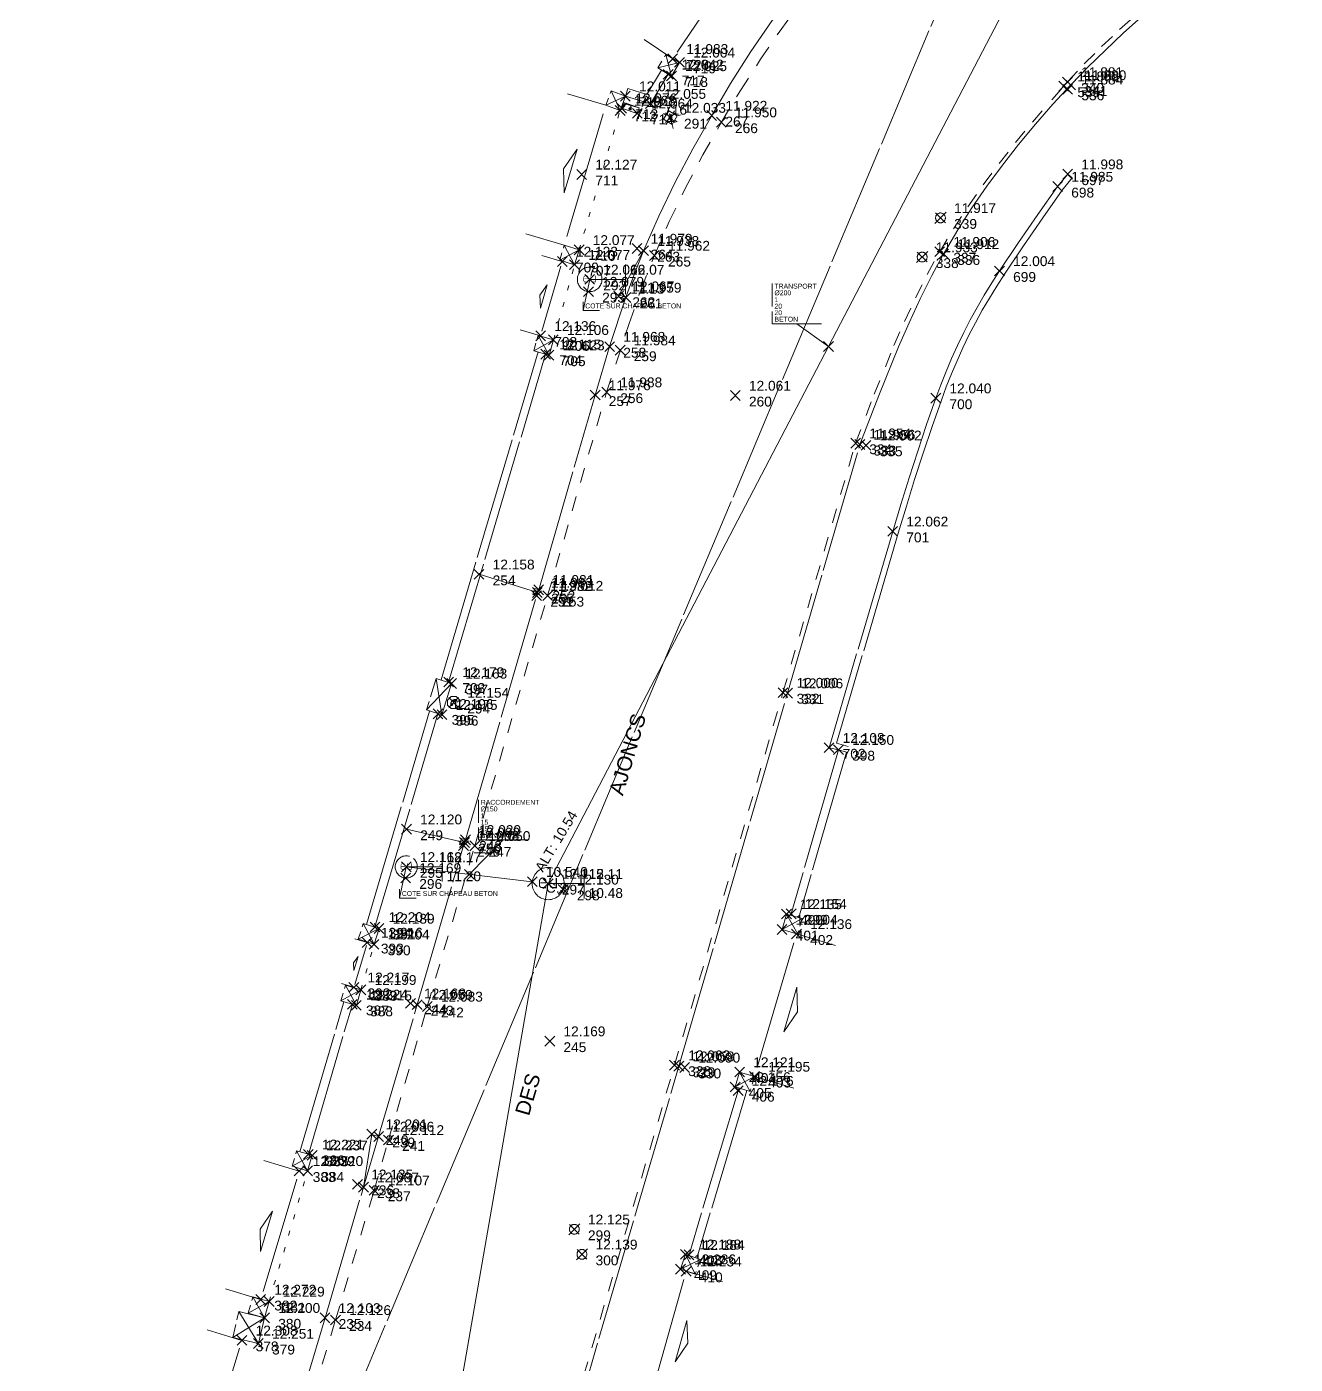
# Model space of a CAD drawing. Header units: metres. Extents: x 1224602 to 1224842, y 7187490 to 7187733.
# Drawn here: x 1224634.28 to 1224660.12, y 7187560.53 to 7187587.78 of the extents above; entities that cross this region are included whole.
import ezdxf
from ezdxf.enums import TextEntityAlignment as Align

# ---------------------------------------------------------------- set-up
doc = ezdxf.new("R2010")
doc.units = ezdxf.units.M
doc.header["$PDMODE"] = 3
doc.header["$PDSIZE"] = 0.1
for name, pattern in [('LL_0822', [2.5, 2.5, 0]), ('LL_0824', [0.35, 0.1, -0.25]), ('LL_0829', [0.6, 0.3, -0.3]), ('SL_1146', [2.5, 2.5, 0]), ('Socle_Continu', [2.5, 2.5, 0]), ('YL_2901', [2.5, 2.5, 0])]:
    doc.linetypes.add(name, pattern=pattern)
for name, color, linetype, lineweight in [('CLOTU_SCS', 212, 'Socle_Continu', 13), ('EAUPO_SCS', 140, 'Socle_Continu', 13), ('ELECT_SCS', 1, 'Socle_Continu', 13), ('GAZFL_SCS', 40, 'Socle_Continu', 13), ('HABIL_SCI', 7, 'Socle_Continu', 13), ('SIGTA_SCI', 7, 'Socle_Continu', 13), ('SIGTM_SCI', 1, 'Socle_Continu', 13), ('SIGTO_SCI', 255, 'Socle_Continu', 13), ('TELEC_SCS', 3, 'Socle_Continu', 13), ('VOIRI_SCS', 7, 'Socle_Continu', 13)]:
    doc.layers.add(name, color=color, linetype=linetype, lineweight=lineweight)
for name, color, linetype, lineweight, true_color in [('EAUPL_SCS', 5, 'Socle_Continu', 13, 0x0000ff), ('EAUUS_PSI', 7, 'Socle_Continu', 13, 0x7f3f00), ('EAUUS_SCI', 7, 'Socle_Continu', 13, 0x7f3f00), ('EAUUS_SCS', 7, 'Socle_Continu', 13, 0x7f3f00), ('EAUUS_SCT', 7, 'Socle_Continu', 13, 0x7f3f00), ('SIGTS_PSS', 7, 'Socle_Continu', 13, 0x9966cc)]:
    doc.layers.add(name, color=color, linetype=linetype, lineweight=lineweight, true_color=true_color)
doc.styles.add('Reseaux', font='arial.ttf')
doc.styles.get("Standard").update_dxf_attribs({"font": 'arial.ttf'})
doc.styles.add('Style_2', font='WINGDNG3.TTF')
doc.linetypes.add('BL_0068', pattern='A,0.508,-0.254,["}",Style_2,S=0.254,R=0,X=-0.2,Y=-0.12],0.254', length=1.016)
doc.linetypes.add('CL_0181', pattern='A,3,-0.15,0.4,-0.381,["eu",Standard,S=0.254,R=0,X=-0.2,Y=-0.1],-0.381,0.4,-0.15', length=4.862)

# ---------------------------------------------------------------- blocks, each defined once
blk = doc.blocks.new('YP_1521')
at = {"layer": 'SIGTO_SCI', "color": 7, "linetype": 'Socle_Continu'}
blk.add_point((0, 0), dxfattribs=at)
at = {"layer": 'SIGTA_SCI', "linetype": 'Socle_Continu'}
blk.add_attdef('ALT', (0.278, 0.099), '', height=0.2, dxfattribs=at)
at = {"layer": 'SIGTA_SCI', "linetype": 'Socle_Continu', "flags": 9}
blk.add_attdef('CALQUE_ALT', (1.69, -1.18), '', height=0.2, dxfattribs=at)
at = {"layer": 'SIGTM_SCI', "linetype": 'Socle_Continu'}
blk.add_attdef('MAT', (0.278, -0.223), '', height=0.2, dxfattribs=at)
at = {"layer": 'SIGTM_SCI', "linetype": 'Socle_Continu', "flags": 9}
blk.add_attdef('CALQUE_MAT', (1.69, -1.501), '', height=0.2, dxfattribs=at)
at = {"layer": 'SIGTO_SCI', "linetype": 'Socle_Continu', "flags": 9}
for tag, p in [('ID', (1.69, 0.105)), ('NATURE', (1.69, -0.216)), ('FAMILLE', (1.69, -0.538)), ('CALQUE', (1.69, -0.859)), ('PCRS', (1.69, -1.823))]:
    blk.add_attdef(tag, p, '', height=0.2, dxfattribs=at)
blk = doc.blocks.new('LP_0842')
at = {"layer": 'VOIRI_SCS', "linetype": 'Socle_Continu', "flags": 128}
blk.add_lwpolyline([(1, 0), (1, 0.5), (0, 0)], dxfattribs=at)
at = {"layer": 'VOIRI_SCS', "linetype": 'Socle_Continu', "flags": 9}
for tag, p in [('ID', (1.488, 0.614)), ('NATURE', (1.488, 0.292)), ('FAMILLE', (1.488, -0.029)), ('CALQUE', (1.488, -0.35)), ('PCRS', (1.488, -0.672))]:
    blk.add_attdef(tag, p, '', height=0.2, dxfattribs=at)
blk = doc.blocks.new('BP_0091')
at = {"layer": 'EAUPL_SCS', "linetype": 'Socle_Continu'}
h = blk.add_hatch(color=256, dxfattribs=at)
h.dxf.hatch_style = 1
h.paths.add_polyline_path([(0.09, 0), (0.91, 0, 0.388383)])
blk.add_line((0.91, 0), (0.09, 0), dxfattribs=at)
at = {"layer": 'EAUPL_SCS', "linetype": 'Socle_Continu', "flags": 128}
blk.add_lwpolyline([(0, 0), (0, 0.5), (1, 0.5), (1, 0)], close=True, dxfattribs=at)
at = {"layer": 'EAUPL_SCS', "linetype": 'Socle_Continu'}
blk.add_arc((0.5, -0.44), 0.602, 47.5494, 132.4506, dxfattribs=at)
at = {"layer": 'EAUPL_SCS', "linetype": 'Socle_Continu', "flags": 9}
for tag, p in [('CALQUE', (1.45, -0.06)), ('ID', (1.45, 0.91)), ('NATURE', (1.45, 0.59)), ('FAMILLE', (1.45, 0.27)), ('PCRS', (1.45, -0.38))]:
    blk.add_attdef(tag, p, '', height=0.2, dxfattribs=at)
blk = doc.blocks.new('LP_0841')
at = {"layer": 'VOIRI_SCS', "linetype": 'Socle_Continu', "flags": 128}
blk.add_lwpolyline([(0, 0), (0, 0.5), (1, 0)], dxfattribs=at)
at = {"layer": 'VOIRI_SCS', "linetype": 'Socle_Continu', "flags": 9}
for tag, p in [('ID', (1.428, 0.548)), ('NATURE', (1.428, 0.227)), ('FAMILLE', (1.428, -0.095)), ('CALQUE', (1.428, -0.416)), ('PCRS', (1.428, -0.737))]:
    blk.add_attdef(tag, p, '', height=0.2, dxfattribs=at)
blk = doc.blocks.new('FP_0402')
at = {"layer": 'ELECT_SCS', "color": 193, "linetype": 'Socle_Continu'}
for p, q in [((-0.325, 0.325), (-0.203, 0.203)), ((0, 0.203), (0, 0.325)), ((0.203, 0.203), (0.325, 0.325)), ((-0.203, 0), (-0.325, 0)), ((-0.203, -0.203), (-0.325, -0.325)), ((0, -0.203), (0, -0.325)), ((0.203, 0), (0.325, 0)), ((0.325, -0.325), (0.203, -0.203))]:
    blk.add_line(p, q, dxfattribs=at)
at = {"layer": 'ELECT_SCS', "color": 193, "linetype": 'Socle_Continu', "flags": 128}
blk.add_lwpolyline([(0.203, 0.203), (-0.203, 0.203), (-0.203, -0.203), (0.203, -0.203)], close=True, dxfattribs=at)
at = {"layer": 'ELECT_SCS', "linetype": 'Socle_Continu', "flags": 128}
blk.add_lwpolyline([(-0.119, -0.115), (-0.014, 0.066), (0.015, 0.019), (0.115, 0.117), (0.012, -0.071), (-0.016, -0.017), (-0.119, -0.115)], dxfattribs=at)
at = {"layer": 'ELECT_SCS', "linetype": 'Socle_Continu', "flags": 9}
for tag, p in [('ID', (0.819, 0.562)), ('NATURE', (0.819, 0.241)), ('FAMILLE', (0.819, -0.081)), ('CALQUE', (0.819, -0.402)), ('PCRS', (0.819, -0.723))]:
    blk.add_attdef(tag, p, '', height=0.2, dxfattribs=at)
blk = doc.blocks.new('CP_0162')
at = {"layer": 'EAUUS_SCS', "linetype": 'Socle_Continu', "const_width": 0.025, "flags": 128}
for points in [[(-0.063, -0.111), (-0.174, -0.111, -0.405328), (-0.241, -0.045), (-0.241, 0.067, -0.999132), (-0.063, 0.067), (-0.063, 0.022), (-0.218, 0.022)], [(0.048, 0.155), (0.048, -0.034, 0.410802), (0.125, -0.111), (0.225, -0.111), (0.225, 0.155)]]:
    blk.add_lwpolyline(points, format="xyb", dxfattribs=at)
at = {"layer": 'EAUUS_SCS', "linetype": 'Socle_Continu'}
blk.add_circle((0, 0), 0.5, dxfattribs=at)
at = {"layer": 'EAUUS_SCS', "linetype": 'Socle_Continu', "flags": 9}
for tag, p in [('ID', (0.918, 0.522)), ('NATURE', (0.918, 0.2)), ('FAMILLE', (0.918, -0.121)), ('CALQUE', (0.918, -0.442)), ('PCRS', (0.918, -0.763))]:
    blk.add_attdef(tag, p, '', height=0.2, dxfattribs=at)
blk = doc.blocks.new('IP_0641')
at = {"layer": 'TELEC_SCS', "linetype": 'Socle_Continu'}
h = blk.add_hatch(color=256, dxfattribs=at)
edge = h.paths.add_edge_path()
edge.add_ellipse((0.09, 0.082), major_axis=(0.0254, 0.0254), ratio=1, start_angle=269.1533, end_angle=449.1533, ccw=False)
edge.add_ellipse((0.09, 0.082), major_axis=(0.0254, 0.0254), ratio=1, start_angle=89.1533, end_angle=269.1533, ccw=False)
h = blk.add_hatch(color=256, dxfattribs=at)
edge = h.paths.add_edge_path()
edge.add_ellipse((-0.074, -0.082), major_axis=(0.0254, 0.0254), ratio=1, start_angle=269.0978, end_angle=449.0978, ccw=False)
edge.add_ellipse((-0.074, -0.082), major_axis=(0.0254, 0.0254), ratio=1, start_angle=89.0978, end_angle=269.0978, ccw=False)
at = {"layer": 'TELEC_SCS', "linetype": 'Socle_Continu', "flags": 128}
blk.add_lwpolyline([(0.109, -0.25), (0.257, -0.102), (0.257, 0.102), (0.109, 0.25), (-0.094, 0.25), (-0.243, 0.102), (-0.243, -0.102), (-0.094, -0.25)], close=True, dxfattribs=at)
at = {"layer": 'TELEC_SCS', "linetype": 'Socle_Continu'}
for points in [[(0.09, 0.118, 0.04668), (0.058, 0.121, 0.098491), (-0.007, 0.108, 0.098491), (-0.063, 0.071, 0.098491), (-0.1, 0.015, 0.098491), (-0.113, -0.05, 0.04668), (-0.11, -0.082, 0.098491)], [(0.065, 0.108, 0.003694), (0.065, 0.107, 0.098491), (0.057, 0.096, 0.098491), (0.054, 0.082, 0.098491), (0.057, 0.068, 0.098491), (0.065, 0.057, 0.098491), (0.076, 0.049, 0.098491), (0.09, 0.046, 0.098491), (0.104, 0.049, 0.094763), (0.115, 0.056, 0.098491)], [(0.115, 0.056, 0.003694), (0.115, 0.057, 0.098491), (0.123, 0.068, 0.098491), (0.126, 0.082, 0.098491), (0.123, 0.096, 0.098491), (0.115, 0.107, 0.098491), (0.104, 0.115, 0.098491), (0.09, 0.118, 0.098491), (0.076, 0.115, 0.094763), (0.065, 0.108, 0.098491)], [(-0.099, -0.056, 0.003937), (-0.1, -0.057, 0.098491), (-0.107, -0.068, 0.098491), (-0.11, -0.082, 0.098491), (-0.107, -0.096, 0.098491), (-0.1, -0.107, 0.098491), (-0.088, -0.115, 0.098491), (-0.074, -0.118, 0.098491), (-0.06, -0.115, 0.094518), (-0.049, -0.108, 0.098491)], [(-0.049, -0.108, 0.003937), (-0.049, -0.107, 0.098491), (-0.041, -0.096, 0.098491), (-0.038, -0.082, 0.098491), (-0.041, -0.068, 0.098491), (-0.049, -0.057, 0.098491), (-0.06, -0.049, 0.098491), (-0.074, -0.046, 0.098491), (-0.088, -0.049, 0.094518), (-0.099, -0.056, 0.098491)]]:
    blk.add_lwpolyline(points, format="xyb", dxfattribs=at)
at = {"layer": 'TELEC_SCS', "linetype": 'Socle_Continu', "flags": 9}
for tag, p in [('ID', (0.795, 0.57)), ('NATURE', (0.795, 0.248)), ('FAMILLE', (0.795, -0.073)), ('CALQUE', (0.795, -0.394)), ('PCRS', (0.795, -0.715))]:
    blk.add_attdef(tag, p, '', height=0.2, dxfattribs=at)
blk = doc.blocks.new('CP_0161')
at = {"layer": 'EAUUS_SCS', "linetype": 'Socle_Continu', "const_width": 0.0333, "flags": 128}
for points in [[(-0.071, -0.125), (-0.195, -0.125, -0.405328), (-0.27, -0.05), (-0.27, 0.075, -0.999132), (-0.071, 0.075), (-0.071, 0.025), (-0.245, 0.025)], [(0.054, 0.175), (0.054, -0.038, 0.410802), (0.141, -0.125), (0.253, -0.125), (0.253, 0.175)]]:
    blk.add_lwpolyline(points, format="xyb", dxfattribs=at)
at = {"layer": 'EAUUS_SCS', "linetype": 'Socle_Continu'}
blk.add_circle((0, 0), 0.5, dxfattribs=at)
at = {"layer": 'EAUUS_SCS', "linetype": 'Socle_Continu', "flags": 9}
for tag, p in [('NATURE', (0.989, 0.255)), ('ID', (0.989, 0.577)), ('FAMILLE', (0.989, -0.066)), ('CALQUE', (0.989, -0.387)), ('TYPE', (0.989, -1.03)), ('PCRS', (0.989, -0.709))]:
    blk.add_attdef(tag, p, '', height=0.2, dxfattribs=at)
blk = doc.blocks.new('AP_0001')
at = {"layer": 'EAUPO_SCS', "linetype": 'Socle_Continu'}
blk.add_line((0.113, 0.113), (-0.113, -0.113), dxfattribs=at)
blk.add_circle((0, 0), 0.1, dxfattribs=at)
at = {"layer": 'EAUPO_SCS', "linetype": 'Socle_Continu', "flags": 9}
for tag, p in [('ID', (0.809, 0.507)), ('NATURE', (0.809, 0.186)), ('FAMILLE', (0.809, -0.135)), ('CALQUE', (0.809, -0.456)), ('PCRS', (0.809, -0.778))]:
    blk.add_attdef(tag, p, '', height=0.2, dxfattribs=at)
blk = doc.blocks.new('SP_1161')
at = {"layer": 'CLOTU_SCS', "linetype": 'Socle_Continu'}
for p, q in [((0, 0), (0, 0.2745)), ((1, 0.2745), (1, 0)), ((0.5, 0.1545), (0.3438, 0.103)), ((0.3438, 0.103), (0.6563, 0.103)), ((0.6563, 0.103), (0.5, 0.1545)), ((0.0625, 0), (0.9375, 0))]:
    blk.add_line(p, q, dxfattribs=at)
at = {"layer": 'CLOTU_SCS', "linetype": 'Socle_Continu', "flags": 9}
for tag, p in [('ID', (1.3598, 0.3853)), ('NATURE', (1.3598, 0.0641)), ('FAMILLE', (1.3598, -0.2572)), ('CALQUE', (1.3598, -0.5785)), ('PCRS', (1.3598, -0.8998))]:
    blk.add_attdef(tag, p, '', height=0.2, dxfattribs=at)
blk = doc.blocks.new('SP_1162')
at = {"layer": 'CLOTU_SCS', "linetype": 'Socle_Continu'}
for p, q in [((0, 0), (1, 1)), ((0, 1), (1, 0))]:
    blk.add_line(p, q, dxfattribs=at)
at = {"layer": 'CLOTU_SCS', "linetype": 'Socle_Continu', "flags": 128}
blk.add_lwpolyline([(1, 0), (0, 0), (0, 1), (1, 1)], close=True, dxfattribs=at)
at = {"layer": 'CLOTU_SCS', "linetype": 'Socle_Continu', "flags": 9}
for tag, p in [('ID', (1.089, 0.299)), ('NATURE', (1.089, -0.022)), ('FAMILLE', (1.089, -0.344)), ('CALQUE', (1.089, -0.665)), ('PCRS', (1.089, -0.986))]:
    blk.add_attdef(tag, p, '', height=0.2, dxfattribs=at)
blk = doc.blocks.new('JP_0703')
at = {"layer": 'GAZFL_SCS', "linetype": 'Socle_Continu'}
blk.add_hatch(color=256, dxfattribs=at).paths.add_polyline_path([(0, 0), (0, 0.359), (1, 0.359), (0.088, 0.3)])
h = blk.add_hatch(color=256, dxfattribs=at)
edge = h.paths.add_edge_path()
edge.add_line((0.505, 0.179), (0.471, 0.106))
edge.add_line((0.471, 0.106), (0.471, 0.096))
edge.add_ellipse((0.505, 0.099), major_axis=(-0.0336, 0), ratio=0.758629, start_angle=5.44598, end_angle=174.55402)
edge.add_line((0.538, 0.096), (0.538, 0.106))
edge.add_line((0.538, 0.106), (0.505, 0.179))
at = {"layer": 'GAZFL_SCS', "linetype": 'Socle_Continu', "flags": 128}
blk.add_lwpolyline([(0, 0.359), (0, 0), (1, 0), (1, 0.359)], close=True, dxfattribs=at)
at = {"layer": 'GAZFL_SCS', "linetype": 'Socle_Continu'}
blk.add_lwpolyline([(0, 0), (0, 0.359), (1, 0.359), (0.088, 0.3)], close=True, dxfattribs=at)
blk.add_lwpolyline([(0.578, 0.106), (0.578, 0.124), (0.505, 0.281), (0.432, 0.124), (0.432, 0.106, 0.066358), (0.436, 0.095, 0.1059), (0.452, 0.076, 0.086348), (0.476, 0.064, 0.076263), (0.505, 0.059, 0.076263), (0.534, 0.064, 0.086348), (0.557, 0.076, 0.1059), (0.574, 0.095, 0.066358)], format="xyb", close=True, dxfattribs=at)
at = {"layer": 'GAZFL_SCS', "linetype": 'Socle_Continu', "flags": 9}
for tag, p in [('ID', (1.013, 0.696)), ('NATURE', (1.013, 0.374)), ('FAMILLE', (1.013, 0.053)), ('CALQUE', (1.013, -0.268)), ('PCRS', (1.013, -0.589))]:
    blk.add_attdef(tag, p, '', height=0.2, dxfattribs=at)
blk = doc.blocks.new('ZP_1565')
at = {"layer": 'HABIL_SCI', "linetype": 'Socle_Continu'}
blk.add_attdef('TYPE', text='', height=0.3, dxfattribs=at).set_placement((0, 0), align=Align.MIDDLE_CENTER)
at = {"layer": 'HABIL_SCI', "linetype": 'Socle_Continu', "flags": 9}
for tag, p in [('ID', (0.547, -0.599)), ('NATURE', (0.547, -0.92)), ('FAMILLE', (0.547, -1.242)), ('CALQUE', (0.547, -1.563)), ('PCRS', (0.533, -1.833))]:
    blk.add_attdef(tag, p, '', height=0.2, dxfattribs=at)
blk = doc.blocks.new('*U61')
at = {"layer": 'EAUUS_SCI', "linetype": 'Socle_Continu'}
blk.add_line((-1.29, 0.924), (0, 0), dxfattribs=at)
at = {"layer": 'EAUUS_SCI', "linetype": 'Socle_Continu', "flags": 128}
blk.add_lwpolyline([(-0.29, 0.924), (-2.29, 0.924), (-2.29, 2.563)], dxfattribs=at)
at = {"layer": 'EAUUS_SCI', "linetype": 'Socle_Continu'}
blk.add_point((0, 0), dxfattribs=at)
for tag, p in [('TYPE', (-2.201, 2.358)), ('DIAM', (-2.201, 2.087)), ('NBR', (-2.201, 1.809)), ('LARG', (-2.201, 1.543)), ('HAUT', (-2.201, 1.277)), ('MATER', (-2.201, 1.012))]:
    blk.add_attdef(tag, p, '', height=0.2, dxfattribs=at)
at = {"layer": 'EAUUS_SCI', "linetype": 'Socle_Continu', "flags": 9}
for tag, p in [('NATURE', (2.47, 1.097)), ('ID', (2.47, 1.418)), ('CALQUE', (2.47, 0.454)), ('FAMILLE', (2.47, 0.776))]:
    blk.add_attdef(tag, p, '', height=0.2, dxfattribs=at)
blk = doc.blocks.new('*U58')
at = {"layer": 'EAUUS_PSI', "linetype": 'Socle_Continu'}
blk.add_line((0.733, 0), (0, 0), dxfattribs=at)
at = {"layer": 'EAUUS_PSI', "linetype": 'Socle_Continu', "flags": 128}
blk.add_lwpolyline([(0.733, -0.3), (0.733, 0.3)], dxfattribs=at)
at = {"layer": 'EAUUS_PSI', "linetype": 'Socle_Continu'}
blk.add_point((0, 0), dxfattribs=at)
at = {"layer": 'EAUUS_PSI', "linetype": 'Socle_Continu', "style": 'Reseaux', "flags": 9}
for tag, p in [('ID', (2.525, 0.541)), ('NATURE', (2.525, 0.22))]:
    blk.add_attdef(tag, p, '', height=0.2, dxfattribs=at)
at = {"layer": 'EAUUS_PSI', "linetype": 'Socle_Continu'}
for tag, p in [('TAMPON', (0.824, 0.196)), ('RADIER', (0.824, -0.192))]:
    blk.add_attdef(tag, text='', height=0.2, dxfattribs=at).set_placement(p, align=Align.MIDDLE_LEFT)
at = {"layer": 'EAUUS_PSI', "linetype": 'Socle_Continu', "flags": 9}
for tag, p in [('FAMILLE', (2.525, -0.101)), ('CALQUE', (2.525, -0.423))]:
    blk.add_attdef(tag, p, '', height=0.2, dxfattribs=at)
blk = doc.blocks.new('*U66')
at = {"layer": 'EAUUS_SCI', "linetype": 'Socle_Continu'}
blk.add_line((-0.271, -1.269), (0, 0), dxfattribs=at)
at = {"layer": 'EAUUS_SCI', "linetype": 'Socle_Continu', "flags": 128}
blk.add_lwpolyline([(0.402, -1.269), (-0.271, -1.269), (-0.271, -0.912)], dxfattribs=at)
at = {"layer": 'EAUUS_SCI', "linetype": 'Socle_Continu'}
blk.add_point((0, 0), dxfattribs=at)
at = {"layer": 'EAUUS_SCI', "linetype": 'Socle_Continu', "flags": 9}
for tag, p in [('NATURE', (1.967, -0.177)), ('ID', (1.967, 0.144)), ('FAMILLE', (1.967, -0.499)), ('CALQUE', (1.967, -0.82)), ('PCRS', (1.967, -1.141))]:
    blk.add_attdef(tag, p, '', height=0.2, dxfattribs=at)
at = {"layer": 'EAUUS_SCI', "linetype": 'Socle_Continu'}
blk.add_attdef('TXT', (-0.183, -1.182), '', height=0.2, dxfattribs=at)
blk = doc.blocks.new('CP_2101')
at = {"layer": 'EAUUS_PSI', "linetype": 'Socle_Continu'}
blk.add_line((0.733, 0), (0, 0), dxfattribs=at)
at = {"layer": 'EAUUS_PSI', "linetype": 'Socle_Continu', "flags": 128}
blk.add_lwpolyline([(0.733, -0.3), (0.733, 0.3)], dxfattribs=at)
at = {"layer": 'EAUUS_PSI', "linetype": 'Socle_Continu'}
blk.add_point((0, 0), dxfattribs=at)
at = {"layer": 'EAUUS_PSI', "linetype": 'Socle_Continu', "style": 'Reseaux', "flags": 9}
for tag, p in [('ID', (2.525, 0.541)), ('NATURE', (2.525, 0.22))]:
    blk.add_attdef(tag, p, '', height=0.2, dxfattribs=at)
at = {"layer": 'EAUUS_PSI', "linetype": 'Socle_Continu'}
for tag, p in [('TAMPON', (0.824, 0.196)), ('RADIER', (0.824, -0.192))]:
    blk.add_attdef(tag, text='', height=0.2, dxfattribs=at).set_placement(p, align=Align.MIDDLE_LEFT)
at = {"layer": 'EAUUS_PSI', "linetype": 'Socle_Continu', "flags": 9}
for tag, p in [('FAMILLE', (2.525, -0.101)), ('CALQUE', (2.525, -0.423))]:
    blk.add_attdef(tag, p, '', height=0.2, dxfattribs=at)
blk = doc.blocks.new('CP_0169')
at = {"layer": 'EAUUS_SCI', "linetype": 'Socle_Continu'}
blk.add_point((0, 0), dxfattribs=at)
at = {"layer": 'EAUUS_SCI', "linetype": 'Socle_Continu', "insert": (0.268, 0.01), "char_height": 0.2, "attachment_point": 4}
blk.add_mtext_dynamic_manual_height_columns('\\pxql;ALT:', width=0.46273, gutter_width=1, heights=[0], dxfattribs=at)
at = {"layer": 'EAUUS_SCI', "linetype": 'Socle_Continu', "style": 'Reseaux', "flags": 9}
for tag, p in [('ID', (2.066, 0.187)), ('NATURE', (2.066, -0.134))]:
    blk.add_attdef(tag, p, '', height=0.2, dxfattribs=at)
at = {"layer": 'EAUUS_SCI', "linetype": 'Socle_Continu'}
blk.add_attdef('ALT', text='', height=0.2, dxfattribs=at).set_placement((0.952, 0.01), align=Align.MIDDLE_LEFT)
at = {"layer": 'EAUUS_SCI', "linetype": 'Socle_Continu', "flags": 9}
for tag, p in [('FAMILLE', (2.066, -0.456)), ('CALQUE', (2.066, -0.777)), ('TYPE', (2.066, -1.098))]:
    blk.add_attdef(tag, p, '', height=0.2, dxfattribs=at)
blk = doc.blocks.new('*U67')
at = {"layer": 'EAUUS_SCI', "linetype": 'Socle_Continu'}
blk.add_line((1.38, 1.402), (0, 0), dxfattribs=at)
at = {"layer": 'EAUUS_SCI', "linetype": 'Socle_Continu', "flags": 128}
blk.add_lwpolyline([(2.38, 1.402), (0.38, 1.402), (0.38, 3.04)], dxfattribs=at)
at = {"layer": 'EAUUS_SCI', "linetype": 'Socle_Continu'}
blk.add_point((0, 0), dxfattribs=at)
for tag, p in [('TYPE', (0.468, 2.835)), ('DIAM', (0.468, 2.565)), ('NBR', (0.468, 2.286)), ('LARG', (0.468, 2.021)), ('HAUT', (0.468, 1.755)), ('MATER', (0.468, 1.489))]:
    blk.add_attdef(tag, p, '', height=0.2, dxfattribs=at)
at = {"layer": 'EAUUS_SCI', "linetype": 'Socle_Continu', "flags": 9}
for tag, p in [('NATURE', (2.47, 1.097)), ('ID', (2.47, 1.418)), ('CALQUE', (2.47, 0.454)), ('FAMILLE', (2.47, 0.776))]:
    blk.add_attdef(tag, p, '', height=0.2, dxfattribs=at)

msp = doc.modelspace()

# ---------------------------------------------------------------- linework, layer by layer
at = {"layer": 'CLOTU_SCS', "linetype": 'SL_1146'}
for points in [[(1224646.473, 7187586.367, 12.011), (1224646.519, 7187586.521, 12.019), (1224646.911, 7187586.402, 12.038), (1224647.209, 7187586.897, 12.001)], [(1224646.473, 7187586.367, 12.011), (1224646.984, 7187586.213, 12.055), (1224647.346, 7187586.816, 12.041)], [(1224655.484, 7187584.777, 11.998), (1224655.278, 7187584.525, 11.985), (1224654.877, 7187583.956, 11.991), (1224654.483, 7187583.383, 11.998), (1224654.094, 7187582.806, 12.004), (1224653.936, 7187582.562, 12.008), (1224653.784, 7187582.314, 12.011), (1224653.639, 7187582.063, 12.015), (1224653.499, 7187581.808, 12.018), (1224653.366, 7187581.55, 12.022), (1224653.239, 7187581.288, 12.026), (1224653.119, 7187581.024, 12.029), (1224653.005, 7187580.756, 12.033), (1224652.898, 7187580.486, 12.036), (1224652.797, 7187580.214, 12.04), (1224652.61, 7187579.675, 12.044), (1224652.428, 7187579.134, 12.049), (1224652.252, 7187578.592, 12.053), (1224652.082, 7187578.047, 12.058), (1224651.918, 7187577.501, 12.062), (1224650.621, 7187573.093, 12.108), (1224650.814, 7187573.053, 12.15)], [(1224655.484, 7187584.777, 11.998), (1224655.577, 7187584.701, 11.994), (1224655.373, 7187584.452, 11.995), (1224654.974, 7187583.885, 11.998), (1224654.581, 7187583.314, 12.001), (1224654.194, 7187582.739, 12.004), (1224654.038, 7187582.498, 12.008), (1224653.888, 7187582.253, 12.011), (1224653.743, 7187582.004, 12.015), (1224653.605, 7187581.752, 12.018), (1224653.473, 7187581.496, 12.021), (1224653.348, 7187581.237, 12.025), (1224653.229, 7187580.975, 12.028), (1224653.116, 7187580.711, 12.032), (1224653.01, 7187580.443, 12.035), (1224652.91, 7187580.174, 12.039), (1224652.723, 7187579.636, 12.044), (1224652.542, 7187579.097, 12.048), (1224652.366, 7187578.555, 12.053), (1224652.197, 7187578.012, 12.058), (1224652.033, 7187577.467, 12.063), (1224650.773, 7187573.184, 12.141), (1224651.011, 7187573.121, 12.146)], [(1224642.718, 7187574.477, 12.184), (1224644.694, 7187581.155, 12.134)], [(1224642.872, 7187574.432, 12.179), (1224644.847, 7187581.11, 12.115)], [(1224641.199, 7187569.494, 12.232), (1224642.481, 7187573.835, 12.197)], [(1224641.371, 7187569.443, 12.204), (1224642.653, 7187573.784, 12.196)], [(1224650.814, 7187573.053, 12.15), (1224649.85, 7187569.71, 12.154), (1224649.841, 7187569.682, 12.151)], [(1224650.978, 7187573.006, 12.146), (1224650.005, 7187569.636, 12.14)], [(1224650.978, 7187573.006, 12.146), (1224650.814, 7187573.053, 12.15)], [(1224639.842, 7187564.861, 12.269), (1224640.738, 7187567.915, 12.245)], [(1224640.014, 7187564.81, 12.221), (1224640.91, 7187567.864, 12.224)], [(1224648.784, 7187566.16, 12.172), (1224648.769, 7187566.107, 12.176), (1224647.769, 7187562.762, 12.184), (1224647.766, 7187562.751, 12.186)], [(1224648.947, 7187566.11, 12.19), (1224647.927, 7187562.695, 12.23)]]:
    msp.add_polyline3d(points, dxfattribs=at)
at = {"layer": 'EAUPL_SCS', "linetype": 'BL_0068'}
for points in [[(1224643.491, 7187576.626, 12.158), (1224644.68, 7187576.254, 11.983)], [(1224642.013, 7187571.433, 12.12), (1224643.195, 7187571.163, 12.002)]]:
    msp.add_polyline3d(points, dxfattribs=at)
at = {"layer": 'EAUUS_SCT', "linetype": 'CL_0181'}
for points in [[(1224644.9, 7187570.325, 10.48), (1224656.32, 7187592.21, 10.19)], [(1224642.008, 7187570.666, 11.2), (1224644.575, 7187570.363, 10.54)], [(1224637.395, 7187527.205, 10.94), (1224644.9, 7187570.325, 10.48)]]:
    msp.add_polyline3d(points, dxfattribs=at)
at = {"layer": 'SIGTS_PSS', "linetype": 'YL_2901'}
msp.add_polyline3d([(1224634.276, 7187497.942, 12.713), (1224637.589, 7187551.832, 12.266), (1224655.154, 7187593.64, 11.976), (1224718.643, 7187594.665, 11.273)], dxfattribs=at)
at = {"layer": 'VOIRI_SCS', "linetype": 'LL_0822'}
for points in [[(1224645.856, 7187580.277, 11.976), (1224646.152, 7187581.264, 11.968), (1224646.477, 7187582.248, 11.959), (1224646.654, 7187582.736, 11.951), (1224646.843, 7187583.218, 11.938), (1224647.151, 7187583.921, 11.982), (1224647.487, 7187584.611, 11.98), (1224647.848, 7187585.29, 11.976), (1224648.225, 7187585.96, 11.927), (1224648.232, 7187585.971, 11.922), (1224648.617, 7187586.623, 11.931), (1224649.027, 7187587.274, 11.94), (1224649.462, 7187587.906, 11.946), (1224649.692, 7187588.214, 11.935), (1224649.929, 7187588.515, 11.905), (1224650.431, 7187589.101, 11.916), (1224650.618, 7187589.312, 11.918), (1224650.943, 7187589.679, 11.918), (1224651.459, 7187590.253, 11.914), (1224651.991, 7187590.812, 11.897), (1224652.348, 7187591.161, 11.942), (1224652.713, 7187591.502, 11.921), (1224653.456, 7187592.17, 11.874)], [(1224645.203, 7187558.561, 12.133), (1224647.561, 7187566.605, 12.058), (1224649.777, 7187574.205, 12.006), (1224651.248, 7187579.269, 11.956), (1224651.634, 7187580.271, 11.957), (1224652.039, 7187581.263, 11.955), (1224652.253, 7187581.752, 11.955), (1224652.479, 7187582.236, 11.956), (1224652.718, 7187582.712, 11.94), (1224652.956, 7187583.152, 11.912), (1224652.972, 7187583.181, 11.914), (1224653.244, 7187583.64, 11.94), (1224653.532, 7187584.09, 11.934), (1224653.836, 7187584.531, 11.923), (1224654.154, 7187584.962, 11.914), (1224654.485, 7187585.384, 11.906), (1224654.828, 7187585.797, 11.898), (1224655.182, 7187586.2, 11.892), (1224655.546, 7187586.594, 11.88), (1224655.895, 7187586.954, 11.874), (1224656.251, 7187587.305, 11.867), (1224656.614, 7187587.648, 11.861), (1224656.986, 7187587.982, 11.854)], [(1224644.707, 7187576.311, 11.981), (1224645.856, 7187580.277, 11.976)], [(1224643.214, 7187571.217, 12.02), (1224644.665, 7187576.189, 11.982)], [(1224637.053, 7187546.709, 12.206), (1224637.119, 7187547.55, 12.195), (1224637.191, 7187548.39, 12.184), (1224637.269, 7187549.229, 12.173), (1224637.308, 7187549.599, 12.171), (1224637.354, 7187549.969, 12.168), (1224637.408, 7187550.337, 12.166), (1224637.468, 7187550.704, 12.164), (1224637.535, 7187551.07, 12.162), (1224637.609, 7187551.435, 12.159), (1224637.69, 7187551.798, 12.157), (1224638.164, 7187553.849, 12.163), (1224638.256, 7187554.236, 12.161), (1224638.353, 7187554.622, 12.16), (1224638.454, 7187555.007, 12.158), (1224638.561, 7187555.391, 12.157), (1224638.672, 7187555.773, 12.155), (1224638.967, 7187556.758, 12.154), (1224639.242, 7187557.737, 12.133), (1224640.353, 7187561.478, 12.103), (1224641.136, 7187564.141, 12.087), (1224641.445, 7187565.174, 12.086), (1224642.23, 7187567.86, 12.059), (1224643.175, 7187571.099, 12.008)]]:
    msp.add_polyline3d(points, dxfattribs=at)
at = {"layer": 'VOIRI_SCS', "linetype": 'LL_0829'}
for points in [[(1224639.434, 7187557.663, 12.173), (1224640.566, 7187561.437, 12.126), (1224641.354, 7187564.078, 12.107), (1224641.646, 7187565.104, 12.112), (1224642.436, 7187567.823, 12.083), (1224643.405, 7187571.094, 12.05), (1224644.888, 7187576.192, 12.012), (1224646.09, 7187580.337, 11.988), (1224646.548, 7187581.738, 11.974), (1224646.796, 7187582.433, 11.966), (1224647.064, 7187583.119, 11.962), (1224647.367, 7187583.815, 11.962), (1224647.698, 7187584.498, 11.96), (1224648.051, 7187585.17, 11.956), (1224648.428, 7187585.836, 11.95), (1224648.818, 7187586.481, 11.942), (1224649.228, 7187587.12, 11.936), (1224649.658, 7187587.746, 11.933), (1224650.106, 7187588.358, 11.933)], [(1224645.116, 7187558.567, 12.131), (1224647.474, 7187566.627, 12.062), (1224649.683, 7187574.216, 12), (1224651.163, 7187579.297, 11.954), (1224651.544, 7187580.298, 11.95), (1224651.945, 7187581.288, 11.948), (1224652.158, 7187581.776, 11.948), (1224652.383, 7187582.258, 11.949), (1224652.622, 7187582.733, 11.943), (1224652.877, 7187583.198, 11.906), (1224653.155, 7187583.661, 11.936), (1224653.451, 7187584.114, 11.929), (1224653.761, 7187584.558, 11.919), (1224654.086, 7187584.992, 11.909), (1224654.422, 7187585.419, 11.901), (1224654.768, 7187585.838, 11.894), (1224655.48, 7187586.655, 11.881), (1224655.822, 7187587.022, 11.877), (1224656.176, 7187587.378, 11.872), (1224656.54, 7187587.723, 11.866), (1224656.915, 7187588.057, 11.86)]]:
    msp.add_polyline3d(points, dxfattribs=at)
at = {"layer": 'VOIRI_SCS', "linetype": 'LL_0824'}
for points in [[(1224645.53, 7187583.235, 12.077), (1224646.366, 7187586.075, 12.068)], [(1224645.005, 7187581.402, 12.106), (1224645.437, 7187582.932, 12.077)], [(1224641.084, 7187568.162, 12.199), (1224641.352, 7187569.089, 12.204)], [(1224639.214, 7187561.813, 12.229), (1224639.998, 7187564.474, 12.22)]]:
    msp.add_polyline3d(points, dxfattribs=at)

# ---------------------------------------------------------------- block references
at = {"layer": 'CLOTU_SCS', "linetype": 'Socle_Continu'}
for p, xscale, yscale, rotation in [((1224647.436, 7187587.127, 11.983), 2.557553344202392, 2.557553344202392, 55.80666900690831), ((1224644.745, 7187581.483, 12.136), 1.579370720274518, 1.579370720274518, 73.74175282596553), ((1224640.94, 7187568.213, 12.217), 0.9514824708692702, 0.9514824708692702, 73.34252601640019), ((1224649.959, 7187569.3, 12.136), 3.028080268739337, 3.028080268739337, 253.6135616263627), ((1224639.041, 7187561.853, 12.272), 2.731975998871399, 2.731975998871399, 73.34032874975168), ((1224647.711, 7187562.427, 12.234), 2.799799004954603, 2.799799004954603, 254.1794960657686), ((1224637.871, 7187558.442, 12.315), 2.695930860442203, 2.695930860442203, 72.96561449321315)]:
    msp.add_blockref('SP_1161', p, dxfattribs=dict(at, xscale=xscale, yscale=yscale, rotation=rotation))
at = {"layer": 'CLOTU_SCS', "color": 6, "linetype": 'Socle_Continu'}
for p, xscale, yscale, rotation in [((1224647.411, 7187586.777, 12.025), 0.3217725618608229, 0.3217725618608229, 59.30946388755567), ((1224646.366, 7187586.075, 12.068), 0.3112435097798326, 0.3112435097798326, 69.89036495611907), ((1224645.437, 7187582.932, 12.077), 0.3167937335039553, 0.3167937335039553, 72.98988604994253), ((1224644.918, 7187581.09, 12.123), 0.3236306235634222, 0.3236306235634222, 74.4752919379617), ((1224642.735, 7187573.766, 12.175), 0.66648682334783, 0.33, 72.79347721178524), ((1224649.755, 7187569.706, 12.135), 0.3303084723913817, 0.3303084723913817, 254.1587985876825), ((1224641.352, 7187569.089, 12.204), 0.3363301781857297, 0.3363301781857297, 72.52222559235152), ((1224640.992, 7187567.845, 12.215), 0.3297766850626376, 0.3297766850626376, 73.84210802536849), ((1224648.8, 7187566.486, 12.121), 0.3174087939177067, 0.3174087939177067, 253.1821301922679), ((1224639.998, 7187564.474, 12.22), 0.3294852537693154, 0.3294852537693154, 73.69647459061936), ((1224647.698, 7187562.774, 12.188), 0.319653705209213, 0.319653705209213, 251.0830242613748), ((1224639.122, 7187561.481, 12.2), 0.3441708431453195, 0.3441708431453195, 74.53086214541916), ((1224638.996, 7187560.956, 12.251), 0.5395827813662767, 0.5395827813662767, 76.49269410220657)]:
    msp.add_blockref('SP_1162', p, dxfattribs=dict(at, xscale=xscale, yscale=yscale, rotation=rotation))
at = {"layer": 'CLOTU_SCS', "linetype": 'Socle_Continu', "xscale": 2.97737960542138, "yscale": 2.97737960542138, "zscale": 1.885168293422501, "rotation": 73.48325060191097}
msp.add_blockref('SP_1161', (1224645.227, 7187583.328, 12.157), dxfattribs=at)
at = {"layer": 'EAUPL_SCS', "linetype": 'Socle_Continu', "yscale": 0.17}
for p, xscale, rotation in [((1224644.665, 7187576.189, 11.982), 0.1291510912390125, 70.98943451749538), ((1224643.175, 7187571.099, 12.008), 0.1243123582554037, 72.08509412569188)]:
    msp.add_blockref('BP_0091', p, dxfattribs=dict(at, xscale=xscale, rotation=rotation))
at = {"layer": 'EAUPO_SCS', "linetype": 'Socle_Continu'}
for p in [(1224652.892, 7187583.887, 11.917), (1224652.519, 7187583.088, 11.933), (1224645.432, 7187563.284, 12.125), (1224645.587, 7187562.773, 12.139)]:
    msp.add_blockref('AP_0001', p, dxfattribs=at)
at = {"layer": 'EAUUS_PSI', "linetype": 'Socle_Continu'}
ref = msp.add_blockref('CP_2101', (1224645.745, 7187582.634, 12.066), dxfattribs=at)
ref.add_attrib('TAMPON', '12.07', dxfattribs={"linetype": 'Socle_Continu', "height": 0.2}).set_placement((1224646.569, 7187582.83), align=Align.MIDDLE_LEFT)
ref.add_attrib('RADIER', '11.13', dxfattribs={"linetype": 'Socle_Continu', "height": 0.2}).set_placement((1224646.569, 7187582.442), align=Align.MIDDLE_LEFT)
ref = msp.add_blockref('CP_2101', (1224642.008, 7187570.666, 12.168), dxfattribs=at)
ref.add_attrib('TAMPON', '12.17', dxfattribs={"linetype": 'Socle_Continu', "height": 0.2}).set_placement((1224642.832, 7187570.861), align=Align.MIDDLE_LEFT)
ref.add_attrib('RADIER', '11.20', dxfattribs={"linetype": 'Socle_Continu', "height": 0.2}).set_placement((1224642.832, 7187570.474), align=Align.MIDDLE_LEFT)
ref = msp.add_blockref('*U58', (1224644.9, 7187570.325, 12.115), dxfattribs=at)
ref.add_attrib('TAMPON', '12.11', dxfattribs={"linetype": 'Socle_Continu', "height": 0.2}).set_placement((1224645.724, 7187570.52), align=Align.MIDDLE_LEFT)
ref.add_attrib('RADIER', '10.48', dxfattribs={"linetype": 'Socle_Continu', "height": 0.2}).set_placement((1224645.724, 7187570.133), align=Align.MIDDLE_LEFT)
at = {"layer": 'EAUUS_SCI', "linetype": 'Socle_Continu'}
ref = msp.add_blockref('*U66', (1224645.745, 7187582.634, 12.066), dxfattribs=dict(at, xscale=0.5, yscale=0.5, zscale=0.5))
ref.add_attrib('TXT', 'COTE SUR CHAPEAU BETON', (1224645.654, 7187582.043), dxfattribs={"linetype": 'Socle_Continu', "height": 0.1})
at = {"layer": 'EAUUS_SCI', "linetype": 'Socle_Continu', "xscale": 0.5, "yscale": 0.5, "zscale": 0.5}
for name, p, values in [('*U61', (1224650.61, 7187581.267), {'TYPE': 'TRANSPORT', 'DIAM': 'Ø200', 'NBR': '1', 'LARG': '20', 'HAUT': '20', 'MATER': 'BETON'}), ('*U67', (1224643.292, 7187570.514), {'TYPE': 'RACCORDEMENT', 'DIAM': 'Ø150', 'NBR': '1', 'LARG': '15', 'HAUT': '15', 'MATER': 'BETON'})]:
    msp.add_blockref(name, p, dxfattribs=at).add_auto_attribs(values)
at = {"layer": 'EAUUS_SCI', "linetype": 'Socle_Continu'}
ref = msp.add_blockref('CP_0169', (1224644.575, 7187570.363, 10.54), dxfattribs=dict(at, rotation=58.86660347726853))
ref.add_attrib('ALT', '10.54', dxfattribs={"linetype": 'Socle_Continu', "height": 0.2, "rotation": 58.8666}).set_placement((1224645.059, 7187571.182), align=Align.MIDDLE_LEFT)
ref = msp.add_blockref('*U66', (1224642.008, 7187570.666, 12.168), dxfattribs=dict(at, xscale=0.5, yscale=0.5, zscale=0.5))
ref.add_attrib('TXT', 'COTE SUR CHAPEAU BETON', (1224641.917, 7187570.074), dxfattribs={"linetype": 'Socle_Continu', "height": 0.1})
at = {"layer": 'EAUUS_SCS', "linetype": 'Socle_Continu'}
for name, p, xscale, yscale in [('CP_0162', (1224645.745, 7187582.634, 12.066), 0.5002167279445966, 0.5002167279445966), ('CP_0162', (1224642.008, 7187570.666, 12.168), 0.4508091038269793, 0.4508091038269793), ('CP_0161', (1224644.9, 7187570.325, 12.115), 0.6548966523608731, 0.6548966523608731)]:
    msp.add_blockref(name, p, dxfattribs=dict(at, xscale=xscale, yscale=yscale))
at = {"layer": 'ELECT_SCS', "linetype": 'Socle_Continu', "xscale": 0.5, "yscale": 0.5, "rotation": 58.9918836426471}
msp.add_blockref('FP_0402', (1224647.389, 7187585.929, 12.033), dxfattribs=at)
at = {"layer": 'GAZFL_SCS', "linetype": 'Socle_Continu', "xscale": 0.3363940052351082, "yscale": 0.3363940052351082, "rotation": 341.4772578273439}
msp.add_blockref('JP_0703', (1224646.396, 7187586.123, 12.076), dxfattribs=at)
at = {"layer": 'HABIL_SCI', "linetype": 'Socle_Continu', "rotation": 73.6591869173274}
msp.add_blockref('ZP_1565', (1224644.599, 7187566.424), dxfattribs=at).add_auto_attribs({'TYPE': 'RUE                                                   DES                                                   AJONCS'})
at = {"layer": 'SIGTO_SCI', "linetype": 'Socle_Continu'}
for p, values in [((1224647.436, 7187587.127, 11.983), {'ALT': '11.983', 'MAT': '728'}), ((1224647.575, 7187587.054, 12.004), {'ALT': '12.004', 'MAT': '719'}), ((1224647.343, 7187586.81, 12.042), {'ALT': '12.042', 'MAT': '717'}), ((1224647.411, 7187586.777, 12.025), {'ALT': '12.025', 'MAT': '718'}), ((1224655.403, 7187586.569, 11.882), {'ALT': '11.882', 'MAT': '535'}), ((1224655.48, 7187586.655, 11.881), {'ALT': '11.881', 'MAT': '340'}), ((1224655.485, 7187586.506, 11.884), {'ALT': '11.884', 'MAT': '536'}), ((1224655.546, 7187586.594, 11.88), {'ALT': '11.880', 'MAT': '341'}), ((1224646.473, 7187586.367, 12.011), {'ALT': '12.011', 'MAT': '715'}), ((1224646.984, 7187586.213, 12.055), {'ALT': '12.055', 'MAT': '716'}), ((1224646.366, 7187586.075, 12.068), {'ALT': '12.068', 'MAT': '712'}), ((1224646.396, 7187586.123, 12.076), {'ALT': '12.076', 'MAT': '713'}), ((1224646.715, 7187586.016, 12.064), {'ALT': '12.064', 'MAT': '714'}), ((1224648.232, 7187585.971, 11.922), {'ALT': '11.922', 'MAT': '267'}), ((1224647.389, 7187585.929, 12.033), {'ALT': '12.033', 'MAT': '291'}), ((1224648.428, 7187585.836, 11.95), {'ALT': '11.950', 'MAT': '266'}), ((1224645.582, 7187584.772, 12.127), {'ALT': '12.127', 'MAT': '711'}), ((1224655.484, 7187584.777, 11.998), {'ALT': '11.998', 'MAT': '697'}), ((1224655.278, 7187584.525, 11.985), {'ALT': '11.985', 'MAT': '698'}), ((1224652.892, 7187583.887, 11.917), {'ALT': '11.917', 'MAT': '339'}), ((1224645.53, 7187583.235, 12.077), {'ALT': '12.077', 'MAT': '710'}), ((1224646.708, 7187583.263, 11.979), {'ALT': '11.979', 'MAT': '264'}), ((1224646.843, 7187583.218, 11.938), {'ALT': '11.938', 'MAT': '263'}), ((1224645.188, 7187582.999, 12.123), {'ALT': '12.123', 'MAT': '709'}), ((1224647.064, 7187583.119, 11.962), {'ALT': '11.962', 'MAT': '265'}), ((1224652.519, 7187583.088, 11.933), {'ALT': '11.933', 'MAT': '338'}), ((1224652.877, 7187583.198, 11.906), {'ALT': '11.906', 'MAT': '337'}), ((1224652.956, 7187583.152, 11.912), {'ALT': '11.912', 'MAT': '336'}), ((1224645.437, 7187582.932, 12.077), {'ALT': '12.077', 'MAT': '707'}), ((1224654.094, 7187582.806, 12.004), {'ALT': '12.004', 'MAT': '699'}), ((1224645.745, 7187582.634, 12.066), {'ALT': '12.066', 'MAT': '292'}), ((1224645.721, 7187582.385, 12.079), {'ALT': '12.079', 'MAT': '293'}), ((1224646.336, 7187582.292, 12.067), {'ALT': '12.067', 'MAT': '262'}), ((1224646.483, 7187582.265, 11.959), {'ALT': '11.959', 'MAT': '261'}), ((1224644.745, 7187581.483, 12.136), {'ALT': '12.136', 'MAT': '708'}), ((1224645.005, 7187581.402, 12.106), {'ALT': '12.106', 'MAT': '706'}), ((1224644.847, 7187581.11, 12.115), {'ALT': '12.115', 'MAT': '704'}), ((1224644.918, 7187581.09, 12.123), {'ALT': '12.123', 'MAT': '705'}), ((1224646.152, 7187581.264, 11.968), {'ALT': '11.968', 'MAT': '258'}), ((1224646.365, 7187581.191, 11.984), {'ALT': '11.984', 'MAT': '259'}), ((1224645.856, 7187580.277, 11.976), {'ALT': '11.976', 'MAT': '257'}), ((1224646.09, 7187580.337, 11.988), {'ALT': '11.988', 'MAT': '256'}), ((1224648.712, 7187580.268, 12.061), {'ALT': '12.061', 'MAT': '260'}), ((1224652.797, 7187580.214, 12.04), {'ALT': '12.040', 'MAT': '700'}), ((1224651.163, 7187579.297, 11.954), {'ALT': '11.954', 'MAT': '334'}), ((1224651.248, 7187579.269, 11.956), {'ALT': '11.956', 'MAT': '333'}), ((1224651.376, 7187579.254, 12.002), {'ALT': '12.002', 'MAT': '335'}), ((1224651.918, 7187577.501, 12.062), {'ALT': '12.062', 'MAT': '701'}), ((1224643.491, 7187576.626, 12.158), {'ALT': '12.158', 'MAT': '254'}), ((1224644.665, 7187576.189, 11.982), {'ALT': '11.982', 'MAT': '251'}), ((1224644.68, 7187576.254, 11.983), {'ALT': '11.983', 'MAT': '255'}), ((1224644.707, 7187576.311, 11.981), {'ALT': '11.981', 'MAT': '252'}), ((1224644.888, 7187576.192, 12.012), {'ALT': '12.012', 'MAT': '253'}), ((1224642.872, 7187574.432, 12.179), {'ALT': '12.179', 'MAT': '703'}), ((1224642.932, 7187574.403, 12.163), {'ALT': '12.163', 'MAT': '397'}), ((1224649.683, 7187574.216, 12), {'ALT': '12.000', 'MAT': '332'}), ((1224642.973, 7187574.014, 12.154), {'ALT': '12.154', 'MAT': '294'}), ((1224649.777, 7187574.205, 12.006), {'ALT': '12.006', 'MAT': '331'}), ((1224642.653, 7187573.784, 12.196), {'ALT': '12.196', 'MAT': '395'}), ((1224642.735, 7187573.766, 12.175), {'ALT': '12.175', 'MAT': '396'}), ((1224650.621, 7187573.093, 12.108), {'ALT': '12.108', 'MAT': '702'}), ((1224650.814, 7187573.053, 12.15), {'ALT': '12.150', 'MAT': '398'}), ((1224642.013, 7187571.433, 12.12), {'ALT': '12.120', 'MAT': '249'}), ((1224643.214, 7187571.217, 12.02), {'ALT': '12.020', 'MAT': '248'}), ((1224643.175, 7187571.099, 12.008), {'ALT': '12.008', 'MAT': '246'}), ((1224643.195, 7187571.163, 12.002), {'ALT': '12.002', 'MAT': '250'}), ((1224643.405, 7187571.094, 12.05), {'ALT': '12.050', 'MAT': '247'}), ((1224641.995, 7187570.441, 12.169), {'ALT': '12.169', 'MAT': '296'}), ((1224642.008, 7187570.666, 12.168), {'ALT': '12.168', 'MAT': '295'}), ((1224644.575, 7187570.363, 10.54), {'ALT': '10.540', 'MAT': 'C.3'}), ((1224644.9, 7187570.325, 12.115), {'ALT': '12.115', 'MAT': '297'}), ((1224645.206, 7187570.207, 12.13), {'ALT': '12.130', 'MAT': '298'}), ((1224649.755, 7187569.706, 12.135), {'ALT': '12.135', 'MAT': '400'}), ((1224649.85, 7187569.71, 12.154), {'ALT': '12.154', 'MAT': '399'}), ((1224641.371, 7187569.443, 12.204), {'ALT': '12.204', 'MAT': '394'}), ((1224641.453, 7187569.41, 12.189), {'ALT': '12.189', 'MAT': '391'}), ((1224649.665, 7187569.389, 12.104), {'ALT': '12.104', 'MAT': '401'}), ((1224641.213, 7187569.125, 12.216), {'ALT': '12.216', 'MAT': '393'}), ((1224641.352, 7187569.089, 12.204), {'ALT': '12.204', 'MAT': '390'}), ((1224649.959, 7187569.3, 12.136), {'ALT': '12.136', 'MAT': '402'}), ((1224640.94, 7187568.213, 12.217), {'ALT': '12.217', 'MAT': '392'}), ((1224641.084, 7187568.162, 12.199), {'ALT': '12.199', 'MAT': '389'}), ((1224640.91, 7187567.864, 12.224), {'ALT': '12.224', 'MAT': '387'}), ((1224640.992, 7187567.845, 12.215), {'ALT': '12.215', 'MAT': '388'}), ((1224642.093, 7187567.888, 12.168), {'ALT': '12.168', 'MAT': '244'}), ((1224642.23, 7187567.86, 12.059), {'ALT': '12.059', 'MAT': '243'}), ((1224642.436, 7187567.823, 12.083), {'ALT': '12.083', 'MAT': '242'}), ((1224644.933, 7187567.116, 12.169), {'ALT': '12.169', 'MAT': '245'}), ((1224647.474, 7187566.627, 12.062), {'ALT': '12.062', 'MAT': '328'}), ((1224647.561, 7187566.605, 12.058), {'ALT': '12.058', 'MAT': '329'}), ((1224647.679, 7187566.58, 12.09), {'ALT': '12.090', 'MAT': '330'}), ((1224648.8, 7187566.486, 12.121), {'ALT': '12.121', 'MAT': '404'}), ((1224649.104, 7187566.395, 12.195), {'ALT': '12.195', 'MAT': '403'}), ((1224648.708, 7187566.183, 12.156), {'ALT': '12.156', 'MAT': '405'}), ((1224648.769, 7187566.107, 12.176), {'ALT': '12.176', 'MAT': '406'}), ((1224641.308, 7187565.221, 12.201), {'ALT': '12.201', 'MAT': '240'}), ((1224641.445, 7187565.174, 12.086), {'ALT': '12.086', 'MAT': '239'}), ((1224641.646, 7187565.104, 12.112), {'ALT': '12.112', 'MAT': '241'}), ((1224640.014, 7187564.81, 12.221), {'ALT': '12.221', 'MAT': '386'}), ((1224640.091, 7187564.791, 12.237), {'ALT': '12.237', 'MAT': '385'}), ((1224639.825, 7187564.471, 12.239), {'ALT': '12.239', 'MAT': '383'}), ((1224639.998, 7187564.474, 12.22), {'ALT': '12.220', 'MAT': '384'}), ((1224641.016, 7187564.2, 12.135), {'ALT': '12.135', 'MAT': '236'}), ((1224641.136, 7187564.141, 12.087), {'ALT': '12.087', 'MAT': '238'}), ((1224641.354, 7187564.078, 12.107), {'ALT': '12.107', 'MAT': '237'}), ((1224645.432, 7187563.284, 12.125), {'ALT': '12.125', 'MAT': '299'}), ((1224645.587, 7187562.773, 12.139), {'ALT': '12.139', 'MAT': '300'}), ((1224647.698, 7187562.774, 12.188), {'ALT': '12.188', 'MAT': '408'}), ((1224647.769, 7187562.762, 12.184), {'ALT': '12.184', 'MAT': '407'}), ((1224647.594, 7187562.471, 12.236), {'ALT': '12.236', 'MAT': '409'}), ((1224647.711, 7187562.427, 12.234), {'ALT': '12.234', 'MAT': '410'}), ((1224639.041, 7187561.853, 12.272), {'ALT': '12.272', 'MAT': '382'}), ((1224639.214, 7187561.813, 12.229), {'ALT': '12.229', 'MAT': '381'}), ((1224639.122, 7187561.481, 12.2), {'ALT': '12.200', 'MAT': '380'}), ((1224640.353, 7187561.478, 12.103), {'ALT': '12.103', 'MAT': '235'}), ((1224640.566, 7187561.437, 12.126), {'ALT': '12.126', 'MAT': '234'}), ((1224638.661, 7187561.02, 12.308), {'ALT': '12.308', 'MAT': '378'}), ((1224638.996, 7187560.956, 12.251), {'ALT': '12.251', 'MAT': '379'})]:
    msp.add_blockref('YP_1521', p, dxfattribs=at).add_auto_attribs(values)
at = {"layer": 'TELEC_SCS', "linetype": 'Socle_Continu', "xscale": 0.5, "yscale": 0.5, "zscale": 0.5}
msp.add_blockref('IP_0641', (1224642.973, 7187574.014, 12.154), dxfattribs=at)
at = {"layer": 'VOIRI_SCS', "linetype": 'Socle_Continu'}
for name, p, xscale, yscale, zscale, rotation in [('LP_0841', (1224646.483, 7187582.265, 11.959), 1.0187, 0.2985912984775732, 2.102084456143372, 69.29270821066203), ('LP_0842', (1224641.136, 7187564.141, 12.087), 1.0782, 0.2901640562926568, 2.000000000652869, 73.3366234260521)]:
    msp.add_blockref(name, p, dxfattribs=dict(at, xscale=xscale, yscale=yscale, zscale=zscale, rotation=rotation))

doc.saveas('drawing.dxf')
